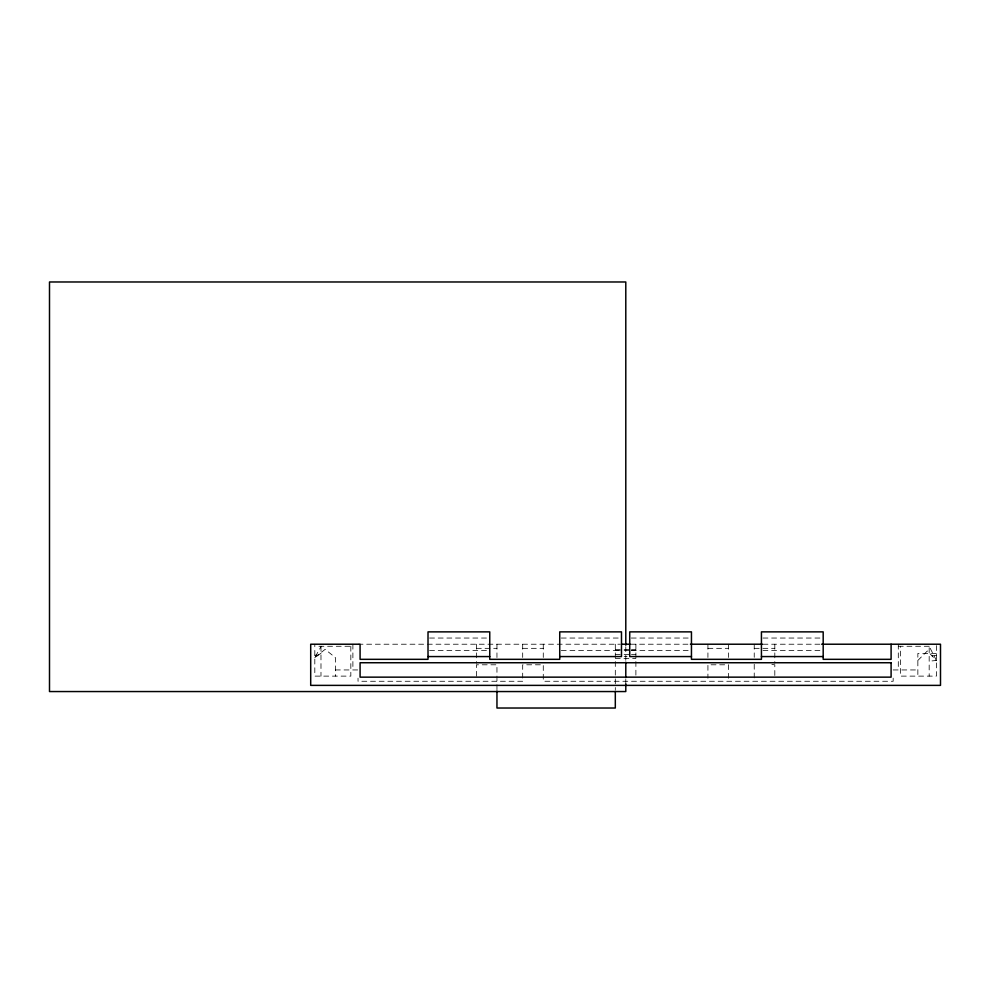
<?xml version="1.0" encoding="UTF-8"?>
<svg xmlns="http://www.w3.org/2000/svg" width="990" height="990" viewBox="0 0 990 990"><rect width="100%" height="100%" fill="white"/><g stroke="black" fill="none" stroke-linecap="round" stroke-linejoin="round"><path stroke-width="0.74" stroke-dasharray="4.95 3.71" d="M932.11 655.949L936.379 655.306M320.983 653.251L314.808 657.595L320.983 646.68M917.854 660.454L927.358 650.95L936.379 660.454L929.177 661.196M314.808 657.595L325.104 649.366L335.387 657.595L335.387 676.12M429.549 638.043L488.206 638.043M561.281 638.043L621.485 638.043M631.261 638.043L689.919 638.043M762.981 638.043L823.185 638.043M358.034 644.218L620.21 644.218M630.976 644.218L689.919 644.218M762.981 644.218L820.92 644.218M318.929 646.272L352.886 646.272M898.301 646.272L932.271 646.272M476.376 648.339L496.955 648.339M522.683 648.339L543.275 648.339M707.924 648.339L728.504 648.339M754.232 648.339L774.811 648.339M615.31 649.366L622.661 649.366M624.121 649.366L630.011 649.366M631.471 649.366L635.889 649.366M429.549 650.393L488.206 650.393M561.281 650.393L619.938 650.393M631.261 650.393L691.453 650.393M762.981 650.393L823.185 650.393M615.31 650.628L622.661 650.628M624.121 650.628L630.011 650.628M631.471 650.628L635.889 650.628M936.379 653.487L917.854 653.487L917.854 676.12M615.31 654.514L622.661 654.514M624.121 654.514L630.011 654.514M631.471 654.514L635.889 654.514M314.808 655.194L317.815 655.194M624.121 656.63L627.066 656.63M615.31 658.622L635.889 658.622M335.387 669.945L358.034 669.945M893.166 669.945L917.854 669.945M522.683 681.269L358.034 681.269L358.034 678.175M771.878 664.513L774.811 664.797L774.811 678.274M936.379 660.454L929.177 646.272L929.177 676.12M936.379 645.604L936.379 676.12L900.368 676.12L900.368 646.272M932.271 655.306L932.271 656.123M898.301 644.218L898.301 669.945M893.166 678.175L893.166 681.269L543.275 681.269L543.275 664.797L522.683 664.797L522.683 678.274M774.811 644.218L774.811 663.3M754.232 644.218L754.232 657.31M754.232 664.29L754.232 678.274M728.504 644.218L728.504 657.447M728.504 678.274L728.504 664.797L707.924 664.797L707.924 678.274M707.924 644.218L707.924 657.447M635.889 644.218L635.889 678.175M625.791 646.73L625.791 660.652M625.791 679.19L625.791 683.83M615.31 644.218L615.31 689.795M543.275 644.218L543.275 657.447M522.683 644.218L522.683 657.447M496.955 644.218L496.955 657.521M496.955 689.659L496.955 664.797L476.376 664.797L476.376 678.274M476.376 644.218L476.376 663.325M352.886 644.218L352.886 669.945M350.831 646.272L350.831 676.12L314.808 676.12L314.808 644.218M320.983 646.272L320.983 676.12"/><path stroke-width="1.49" d="M621.485 644.218L630.222 644.218M690.426 644.218L762.362 644.218M821.638 644.218L940.5 644.218L940.5 685.377L310.699 685.377L310.699 644.218L360.088 644.218L360.088 659.328L428.014 659.328L428.014 631.868L489.753 631.868L489.753 659.328L559.734 659.328L559.734 631.868L621.485 631.868L621.485 656.568L559.734 656.568M428.014 656.568L489.753 656.568M691.453 656.568L629.714 656.568L629.714 631.868L691.453 631.868L691.453 659.328L761.434 659.328L761.434 631.868L823.185 631.868L823.185 659.328L891.099 659.328L891.099 644.218M761.434 656.568L823.185 656.568M625.791 645.195L625.791 281.977L49.5 281.977L49.5 691.552L625.791 691.552L625.791 683.83M625.791 662.186L625.791 677.643M615.31 691.317L615.31 708.023L496.955 708.023L496.955 691.045M891.099 662.743L360.088 662.743L360.088 677.148L891.099 677.148L891.099 662.743"/></g></svg>
